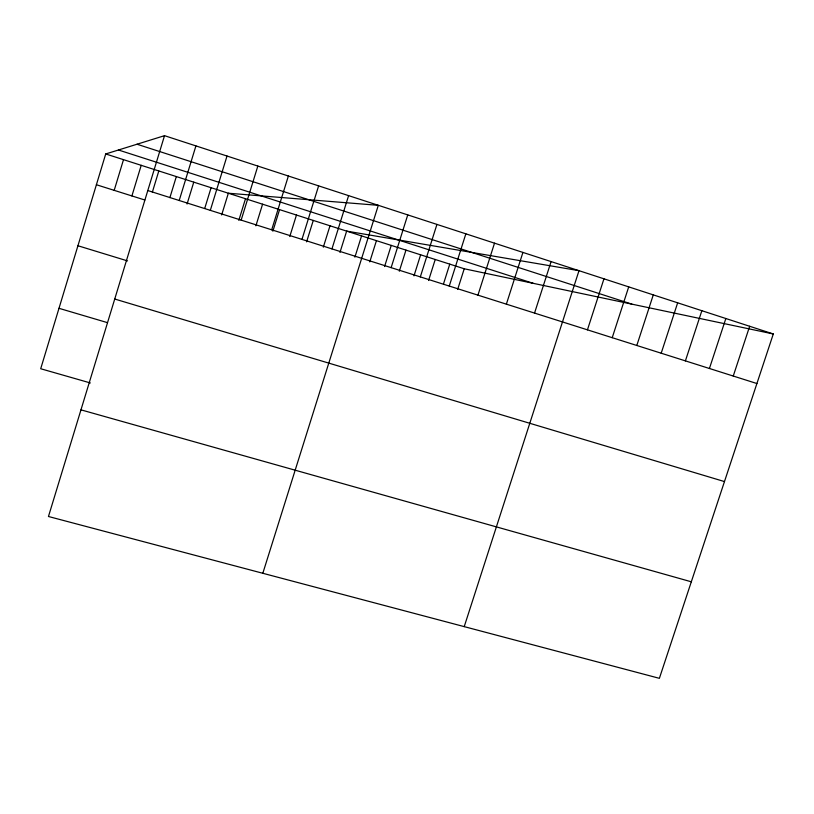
<?xml version="1.0" encoding="UTF-8"?>
<svg xmlns="http://www.w3.org/2000/svg" width="814" height="814" viewBox="0 0 814 814"><rect width="100%" height="100%" fill="white"/><g stroke="black" fill="none" stroke-linecap="round" stroke-linejoin="round"><path stroke-width="1.22" d="M164.52 135.673L48.464 516.493L659.381 678.327L773.3 333.974L164.52 135.673L105.718 153.958L40.7 368.742L90.334 382.946M114.194 190.344L123.504 159.656M131.899 195.93L141.209 165.323M152.371 192.094L158.811 170.971M169.892 197.639L176.333 176.577M179.202 200.498L195.92 145.899M187.067 204.009L193.763 182.153M204.772 208.282L211.091 187.708M210.317 210.358L227.014 156.034M221.652 214.957L228.347 193.233L378.307 205.321L262.82 573.28M238.817 220.401L245.502 198.728M241.148 220.126L257.835 166.076M255.891 225.804L262.576 204.192M271.693 229.802L288.37 176.017M272.873 231.186L279.558 209.636M289.774 236.538L296.459 215.049M301.963 239.397L318.62 185.877M306.593 241.86L313.268 220.431M323.321 247.161L329.996 225.783M331.949 248.901L348.606 195.635M339.967 252.432L346.642 231.115L578.998 270.686L464.224 626.627M354.904 257.163L361.569 235.897M369.77 261.874L376.434 240.659M384.574 266.554L391.239 245.401M391.137 267.643L407.753 214.906M399.308 271.225L405.962 250.112M413.98 275.865L420.635 254.813M420.329 276.892L436.935 224.41M428.581 280.494L435.225 259.493M443.488 283.933L449.766 264.143M449.267 286.06L465.852 233.832M457.692 289.336L464.234 268.773L773.3 333.974M477.94 295.156L494.515 243.172M506.369 304.161L522.924 252.421M534.544 313.085L551.088 261.599M587.443 329.843L603.957 278.815M612.22 337.698L628.713 286.884M636.802 345.482L653.286 294.882M661.192 353.215L677.655 302.828M685.398 360.887L701.851 310.704M709.421 368.498L725.844 318.518M733.251 376.048L749.663 326.282M80.973 409.849L691.31 581.796M58.995 308.313L107.438 322.639M114.743 299.033L724.47 481.573M77.93 245.747L127.533 260.907M96.398 184.737L144.811 200M147.802 190.547L756.908 383.536M105.718 153.958L464.234 268.773M118.447 150L533.262 283.343M137.027 144.231L631.878 304.141"/></g></svg>
